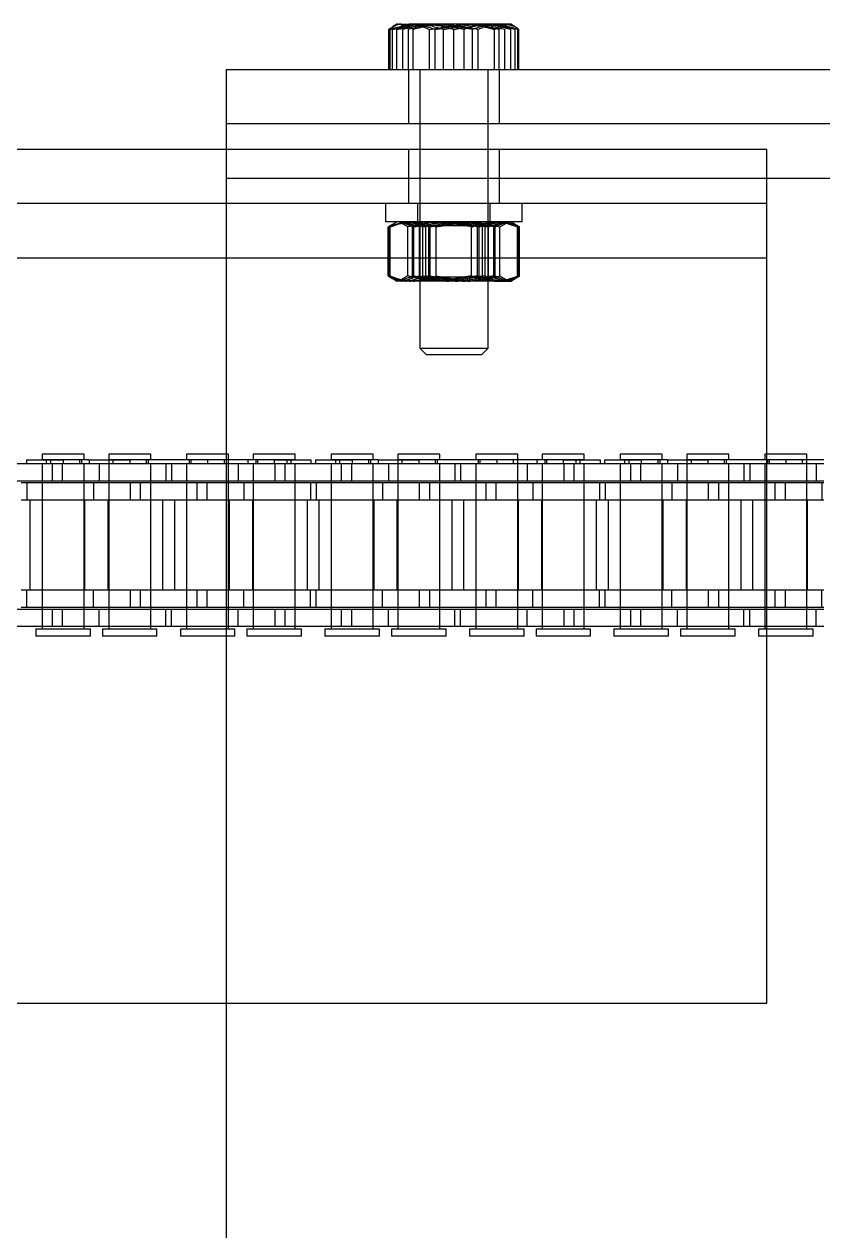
# Model space of a CAD drawing. Header units: metres. Extents: x 0 to 21025, y 0 to 14850.
# Drawn here: x 2810.3 to 2880.5, y 9241.1 to 9347.2 of the extents above; entities that cross this region are included whole.
import ezdxf

# ---------------------------------------------------------------- set-up
doc = ezdxf.new("R2010")
doc.units = ezdxf.units.M
doc.header["$LTSCALE"] = 25
doc.linetypes.add('HIDDEN2', pattern=[4.7625, 3.175, -1.5875])
doc.layers.add('SL4', color=4, linetype='Continuous')
doc.layers.add('ST1', color=7, linetype='HIDDEN2')

msp = doc.modelspace()

# ---------------------------------------------------------------- linework, layer by layer
at = {"layer": 'SL4'}
for p, q in [((2842.35, 9346.699), (2844.136, 9347.146)), ((2843.064, 9347.146), (2842.68, 9346.924)), ((2843.064, 9347.146), (2844.136, 9347.146)), ((2848.778, 9347.146), (2844.136, 9347.146)), ((2845.921, 9346.699), (2848.778, 9347.146)), ((2852.707, 9347.146), (2848.778, 9347.146)), ((2853.064, 9347.146), (2852.707, 9347.146)), ((2853.449, 9346.924), (2853.064, 9347.146)), ((2842.695, 9346.876), (2842.35, 9346.699)), ((2842.35, 9343.146), (2842.35, 9346.699)), ((2845.921, 9343.146), (2845.921, 9346.699)), ((2851.636, 9343.146), (2851.636, 9346.699)), ((2853.778, 9343.146), (2853.778, 9346.699)), ((2828.064, 9343.146), (2828.064, 9338.384)), ((2928.064, 9343.146), (2828.064, 9343.146)), ((2928.064, 9338.384), (2828.064, 9338.384)), ((2828.064, 9338.384), (2828.064, 9336.149)), ((2845.064, 9338.384), (2845.064, 9336.149)), ((2851.064, 9336.149), (2851.064, 9338.384)), ((2875.564, 9336.149), (1925.562, 9336.149)), ((2875.564, 9326.624), (2875.564, 9336.149)), ((2875.564, 9333.621), (2880.564, 9333.621)), ((2085.802, 9326.624), (2875.564, 9326.624)), ((2875.564, 9261.149), (2875.564, 9326.624)), ((2879.075, 9309.384), (2875.564, 9309.384)), ((2875.564, 9308.91), (2879.075, 9308.91)), ((2880.564, 9308.873), (2875.611, 9308.873)), ((2875.754, 9308.91), (2875.754, 9308.873)), ((2878.706, 9308.873), (2878.706, 9308.91)), ((2879.075, 9308.91), (2879.075, 9309.384)), ((2879.903, 9308.541), (2875.564, 9308.541)), ((2879.903, 9308.541), (2879.903, 9307.021)), ((2880.564, 9308.541), (2879.903, 9308.541)), ((2879.903, 9307.021), (2875.564, 9307.021)), ((2876.298, 9306.869), (2875.564, 9306.869)), ((2876.298, 9305.349), (2876.298, 9306.869)), ((2877.158, 9306.869), (2876.298, 9306.869)), ((2877.158, 9306.869), (2877.158, 9305.349)), ((2880.564, 9306.869), (2877.158, 9306.869)), ((2879.075, 9306.869), (2879.075, 9307.021)), ((2880.564, 9307.021), (2879.903, 9307.021)), ((2876.298, 9305.349), (2875.564, 9305.349)), ((2877.158, 9305.349), (2876.298, 9305.349)), ((2880.564, 9305.349), (2877.158, 9305.349)), ((2879.118, 9305.349), (2879.118, 9297.419)), ((2876.298, 9297.419), (2875.564, 9297.419)), ((2876.298, 9295.899), (2876.298, 9297.419)), ((2877.158, 9297.419), (2876.298, 9297.419)), ((2877.158, 9297.419), (2877.158, 9295.899)), ((2880.564, 9297.419), (2877.158, 9297.419)), ((2876.298, 9295.899), (2875.564, 9295.899)), ((2879.903, 9295.747), (2875.564, 9295.747)), ((2877.158, 9295.899), (2876.298, 9295.899)), ((2880.564, 9295.899), (2877.158, 9295.899)), ((2879.075, 9295.747), (2879.075, 9295.899)), ((2879.903, 9294.227), (2879.903, 9295.747)), ((2880.564, 9295.747), (2879.903, 9295.747)), ((2879.903, 9294.227), (2875.564, 9294.227)), ((2875.564, 9294.042), (2879.629, 9294.042)), ((2879.075, 9294.042), (2879.075, 9294.227)), ((2879.629, 9293.384), (2879.629, 9294.042)), ((2880.564, 9294.227), (2879.903, 9294.227)), ((2879.629, 9293.384), (2875.564, 9293.384)), ((2085.807, 9261.149), (2875.564, 9261.149)), ((2828.064, 9261.149), (2828.064, 9121.619))]:
    msp.add_line(p, q, dxfattribs=at)
for points, knots in [([(2844.136, 9347.146), (2844.178, 9347.146), (2844.781, 9347.139), (2845.372, 9346.911), (2845.921, 9346.699)], [0, 0, 0, 0, 0.0702006, 1, 1, 1, 1]), ([(2848.778, 9347.146), (2848.846, 9347.146), (2849.811, 9347.139), (2850.756, 9346.911), (2851.636, 9346.699)], [0, 0, 0, 0, 0.0702006, 1, 1, 1, 1]), ([(2851.636, 9346.699), (2851.907, 9346.882), (2852.26, 9347.12), (2852.623, 9347.141), (2852.707, 9347.146)], [0, 0, 0, 0, 0.7681507, 1, 1, 1, 1]), ([(2852.707, 9347.146), (2852.993, 9347.09), (2853.356, 9347.018), (2853.705, 9346.755), (2853.778, 9346.699)], [0, 0, 0, 0, 0.7889992, 1, 1, 1, 1])]:
    msp.add_open_spline(points, degree=3, knots=knots, dxfattribs=at)
at = {"layer": 'ST1'}
for p, q in [((2842.452, 9346.699), (2844.441, 9347.146)), ((2842.67, 9346.699), (2844.909, 9347.146)), ((2843.127, 9347.146), (2843.064, 9347.146)), ((2843.064, 9346.699), (2845.564, 9347.146)), ((2848.98, 9346.699), (2846.282, 9347.146)), ((2846.43, 9346.699), (2849.237, 9347.146)), ((2849.698, 9346.699), (2846.892, 9347.146)), ((2847.149, 9346.699), (2849.846, 9347.146)), ((2850.207, 9346.699), (2847.35, 9347.146)), ((2848.064, 9346.699), (2850.564, 9347.146)), ((2853.459, 9346.699), (2851.219, 9347.146)), ((2853.677, 9346.699), (2851.687, 9347.146)), ((2853.778, 9346.699), (2851.993, 9347.146)), ((2852.86, 9347.146), (2853.269, 9346.964)), ((2853.001, 9347.146), (2853.127, 9347.046)), ((2842.452, 9343.146), (2842.452, 9346.699)), ((2842.67, 9343.146), (2842.67, 9346.699)), ((2843.064, 9343.146), (2843.064, 9346.699)), ((2843.585, 9343.146), (2843.585, 9346.699)), ((2844.085, 9343.146), (2844.085, 9346.699)), ((2844.493, 9343.146), (2844.493, 9346.699)), ((2846.43, 9343.146), (2846.43, 9346.699)), ((2847.149, 9343.146), (2847.149, 9346.699)), ((2848.064, 9343.146), (2848.064, 9346.699)), ((2848.98, 9343.146), (2848.98, 9346.699)), ((2849.698, 9343.146), (2849.698, 9346.699)), ((2850.207, 9343.146), (2850.207, 9346.699)), ((2852.043, 9343.146), (2852.043, 9346.699)), ((2852.543, 9343.146), (2852.543, 9346.699)), ((2853.064, 9343.146), (2853.064, 9346.699)), ((2853.459, 9343.146), (2853.459, 9346.699)), ((2853.677, 9343.146), (2853.677, 9346.699)), ((2844.064, 9343.146), (2844.064, 9338.384)), ((2845.064, 9343.146), (2845.064, 9338.384)), ((2851.064, 9338.384), (2851.064, 9343.146)), ((2852.064, 9338.384), (2852.064, 9343.146)), ((2828.064, 9336.149), (2828.064, 9333.621)), ((2844.064, 9336.149), (2844.064, 9331.386)), ((2845.064, 9336.149), (2845.064, 9318.701)), ((2851.064, 9318.701), (2851.064, 9336.149)), ((2852.064, 9331.386), (2852.064, 9336.149)), ((2828.064, 9333.621), (2928.064, 9333.621)), ((2828.064, 9333.621), (2828.064, 9261.149)), ((2828.064, 9333.621), (2875.564, 9333.621)), ((2875.564, 9331.386), (1875.564, 9331.386)), ((2842.064, 9331.386), (2842.064, 9329.786)), ((2844.864, 9331.386), (2844.864, 9329.786)), ((2851.264, 9329.786), (2851.264, 9331.386)), ((2854.064, 9329.786), (2854.064, 9331.386)), ((2853.636, 9329.786), (2842.064, 9329.786)), ((2842.293, 9325.033), (2842.293, 9329.339)), ((2842.671, 9329.559), (2842.306, 9329.348)), ((2842.34, 9325.033), (2842.34, 9329.339)), ((2842.706, 9329.499), (2842.361, 9329.339)), ((2842.361, 9325.033), (2842.361, 9329.339)), ((2842.871, 9329.585), (2842.47, 9329.339)), ((2842.47, 9325.033), (2842.47, 9329.339)), ((2842.832, 9329.652), (2842.671, 9329.559)), ((2843.064, 9329.786), (2842.832, 9329.652)), ((2843.136, 9329.633), (2843.808, 9329.786)), ((2844.031, 9329.339), (2843.25, 9329.786)), ((2844.434, 9329.339), (2843.397, 9329.786)), ((2845.035, 9329.339), (2843.664, 9329.786)), ((2844.031, 9325.033), (2844.031, 9329.339)), ((2845.853, 9329.339), (2844.096, 9329.786)), ((2844.434, 9325.033), (2844.434, 9329.339)), ((2844.551, 9329.339), (2847.413, 9329.786)), ((2844.551, 9325.033), (2844.551, 9329.339)), ((2845.035, 9325.033), (2845.035, 9329.339)), ((2845.064, 9329.786), (2845.564, 9329.436)), ((2845.322, 9329.339), (2848.208, 9329.786)), ((2845.322, 9325.033), (2845.322, 9329.339)), ((2849.853, 9329.436), (2845.564, 9329.436)), ((2845.564, 9329.436), (2845.564, 9324.962)), ((2845.853, 9325.033), (2845.853, 9329.339)), ((2845.991, 9329.339), (2848.843, 9329.786)), ((2845.991, 9325.033), (2845.991, 9329.339)), ((2846.503, 9329.339), (2849.3, 9329.786)), ((2846.503, 9325.033), (2846.503, 9329.339)), ((2849.626, 9329.339), (2846.828, 9329.786)), ((2850.137, 9329.339), (2847.285, 9329.786)), ((2850.806, 9329.339), (2847.921, 9329.786)), ((2851.577, 9329.339), (2848.715, 9329.786)), ((2849.626, 9325.033), (2849.626, 9329.339)), ((2849.853, 9329.436), (2850.564, 9329.436)), ((2850.137, 9325.033), (2850.137, 9329.339)), ((2850.276, 9329.339), (2852.032, 9329.786)), ((2850.276, 9325.033), (2850.276, 9329.339)), ((2850.564, 9324.962), (2850.564, 9329.436)), ((2850.806, 9325.033), (2850.806, 9329.339)), ((2851.093, 9329.339), (2852.464, 9329.786)), ((2851.093, 9325.033), (2851.093, 9329.339)), ((2851.577, 9325.033), (2851.577, 9329.339)), ((2851.694, 9329.339), (2852.731, 9329.786)), ((2851.694, 9325.033), (2851.694, 9329.339)), ((2852.097, 9329.339), (2852.878, 9329.786)), ((2852.097, 9325.033), (2852.097, 9329.339)), ((2853.296, 9329.652), (2853.064, 9329.786)), ((2853.257, 9329.585), (2853.659, 9329.339)), ((2853.457, 9329.559), (2853.296, 9329.652)), ((2853.422, 9329.499), (2853.767, 9329.339)), ((2853.756, 9329.387), (2853.457, 9329.559)), ((2853.618, 9329.386), (2853.789, 9329.339)), ((2854.064, 9329.786), (2853.636, 9329.786)), ((2853.659, 9325.033), (2853.659, 9329.339)), ((2853.747, 9329.37), (2853.835, 9329.339)), ((2853.767, 9325.033), (2853.767, 9329.339)), ((2853.789, 9325.033), (2853.789, 9329.339)), ((2853.835, 9325.033), (2853.835, 9329.339)), ((2085.802, 9326.624), (2875.564, 9326.624)), ((2842.381, 9325.002), (2842.293, 9325.033)), ((2842.372, 9324.986), (2842.671, 9324.813)), ((2842.649, 9324.834), (2843.446, 9324.586)), ((2842.671, 9324.813), (2842.832, 9324.72)), ((2842.832, 9324.72), (2843.064, 9324.586)), ((2844.031, 9325.033), (2843.25, 9324.586)), ((2844.434, 9325.033), (2843.397, 9324.586)), ((2845.035, 9325.033), (2843.664, 9324.586)), ((2845.853, 9325.033), (2844.096, 9324.586)), ((2844.551, 9325.033), (2847.413, 9324.586)), ((2845.564, 9324.962), (2845.064, 9324.611)), ((2845.322, 9325.033), (2848.208, 9324.586)), ((2845.564, 9324.962), (2850.564, 9324.962)), ((2845.991, 9325.033), (2848.843, 9324.586)), ((2846.503, 9325.033), (2849.3, 9324.586)), ((2849.626, 9325.033), (2846.828, 9324.586)), ((2850.137, 9325.033), (2847.285, 9324.586)), ((2850.806, 9325.033), (2847.921, 9324.586)), ((2851.577, 9325.033), (2848.715, 9324.586)), ((2850.276, 9325.033), (2852.032, 9324.586)), ((2851.064, 9324.611), (2850.564, 9324.962)), ((2851.093, 9325.033), (2852.464, 9324.586)), ((2851.694, 9325.033), (2852.731, 9324.586)), ((2852.097, 9325.033), (2852.878, 9324.586)), ((2853.064, 9324.586), (2853.296, 9324.72)), ((2853.296, 9324.72), (2853.457, 9324.813)), ((2853.457, 9324.813), (2853.821, 9325.023)), ((2853.618, 9324.986), (2853.789, 9325.033)), ((2843.25, 9324.586), (2843.064, 9324.586)), ((2846.828, 9324.586), (2843.25, 9324.586)), ((2845.064, 9324.611), (2850.211, 9324.611)), ((2845.064, 9324.611), (2845.064, 9324.586)), ((2851.642, 9324.586), (2846.828, 9324.586)), ((2850.211, 9324.611), (2851.064, 9324.611)), ((2851.064, 9324.586), (2851.064, 9324.611)), ((2851.642, 9324.586), (2853.064, 9324.586)), ((2845.064, 9318.701), (2851.064, 9318.701)), ((2845.064, 9318.701), (2845.619, 9318.146)), ((2850.51, 9318.146), (2851.064, 9318.701)), ((2845.619, 9318.146), (2850.51, 9318.146)), ((2810.5, 9308.873), (2810.5, 9308.541)), ((2810.5, 9308.873), (2813.73, 9308.873)), ((2815.575, 9309.384), (2811.885, 9309.384)), ((2811.885, 9309.384), (2811.885, 9308.91)), ((2811.885, 9308.91), (2815.575, 9308.91)), ((2812.254, 9308.91), (2812.254, 9308.541)), ((2812.623, 9308.873), (2812.623, 9308.541)), ((2813.73, 9308.873), (2813.73, 9308.541)), ((2816.027, 9308.873), (2813.73, 9308.873)), ((2815.206, 9308.541), (2815.206, 9308.91)), ((2815.349, 9308.873), (2815.349, 9308.541)), ((2815.575, 9308.91), (2815.575, 9309.384)), ((2816.027, 9308.873), (2819.579, 9308.873)), ((2816.027, 9308.873), (2816.027, 9308.541)), ((2821.424, 9309.384), (2817.734, 9309.384)), ((2817.734, 9309.384), (2817.734, 9308.91)), ((2817.734, 9308.91), (2821.424, 9308.91)), ((2817.734, 9308.873), (2817.734, 9307.021)), ((2818.103, 9308.91), (2818.103, 9308.541)), ((2819.579, 9308.873), (2819.579, 9308.541)), ((2832.279, 9308.873), (2819.579, 9308.873)), ((2821.055, 9308.541), (2821.055, 9308.91)), ((2821.198, 9308.873), (2821.198, 9308.541)), ((2821.424, 9308.91), (2821.424, 9309.384)), ((2828.275, 9309.384), (2824.585, 9309.384)), ((2824.585, 9309.384), (2824.585, 9308.91)), ((2824.585, 9308.91), (2828.275, 9308.91)), ((2824.811, 9308.873), (2824.811, 9308.541)), ((2824.954, 9308.91), (2824.954, 9308.541)), ((2826.43, 9308.873), (2826.43, 9308.541)), ((2827.906, 9308.541), (2827.906, 9308.91)), ((2828.275, 9308.91), (2828.275, 9309.384)), ((2828.275, 9307.021), (2828.275, 9308.873)), ((2829.982, 9308.541), (2829.982, 9308.873)), ((2834.123, 9309.384), (2830.433, 9309.384)), ((2830.433, 9309.384), (2830.433, 9308.91)), ((2830.433, 9308.91), (2834.123, 9308.91)), ((2830.659, 9308.873), (2830.659, 9308.541)), ((2830.803, 9308.91), (2830.803, 9308.541)), ((2832.279, 9308.873), (2832.279, 9308.541)), ((2832.279, 9308.873), (2835.509, 9308.873)), ((2833.386, 9308.873), (2833.386, 9308.541)), ((2833.755, 9308.541), (2833.755, 9308.91)), ((2834.123, 9308.91), (2834.123, 9309.384)), ((2835.509, 9308.873), (2835.509, 9308.541)), ((2835.9, 9308.873), (2835.9, 9308.541)), ((2835.9, 9308.873), (2839.13, 9308.873)), ((2840.975, 9309.384), (2837.285, 9309.384)), ((2837.285, 9309.384), (2837.285, 9308.91)), ((2837.285, 9308.91), (2840.975, 9308.91)), ((2837.654, 9308.91), (2837.654, 9308.541)), ((2838.023, 9308.873), (2838.023, 9308.541)), ((2839.13, 9308.873), (2839.13, 9308.541)), ((2841.426, 9308.873), (2839.13, 9308.873)), ((2840.606, 9308.541), (2840.606, 9308.91)), ((2840.749, 9308.873), (2840.749, 9308.541)), ((2840.975, 9308.91), (2840.975, 9309.384)), ((2841.426, 9308.873), (2844.978, 9308.873)), ((2841.426, 9308.873), (2841.426, 9308.541)), ((2846.823, 9309.384), (2843.133, 9309.384)), ((2843.133, 9309.384), (2843.133, 9308.91)), ((2843.133, 9308.91), (2846.823, 9308.91)), ((2843.133, 9308.873), (2843.133, 9307.021)), ((2843.502, 9308.91), (2843.502, 9308.541)), ((2844.978, 9308.873), (2844.978, 9308.541)), ((2857.678, 9308.873), (2844.978, 9308.873)), ((2846.454, 9308.541), (2846.454, 9308.91)), ((2846.598, 9308.873), (2846.598, 9308.541)), ((2846.823, 9308.91), (2846.823, 9309.384)), ((2853.675, 9309.384), (2849.985, 9309.384)), ((2849.985, 9309.384), (2849.985, 9308.91)), ((2849.985, 9308.91), (2853.675, 9308.91)), ((2850.211, 9308.873), (2850.211, 9308.541)), ((2850.354, 9308.91), (2850.354, 9308.541)), ((2851.83, 9308.873), (2851.83, 9308.541)), ((2853.306, 9308.541), (2853.306, 9308.91)), ((2853.675, 9308.91), (2853.675, 9309.384)), ((2853.675, 9307.021), (2853.675, 9308.873)), ((2855.382, 9308.541), (2855.382, 9308.873)), ((2859.523, 9309.384), (2855.833, 9309.384)), ((2855.833, 9309.384), (2855.833, 9308.91)), ((2855.833, 9308.91), (2859.523, 9308.91)), ((2856.059, 9308.873), (2856.059, 9308.541)), ((2856.202, 9308.91), (2856.202, 9308.541)), ((2857.678, 9308.873), (2857.678, 9308.541)), ((2857.678, 9308.873), (2860.909, 9308.873)), ((2858.785, 9308.873), (2858.785, 9308.541)), ((2859.154, 9308.541), (2859.154, 9308.91)), ((2859.523, 9308.91), (2859.523, 9309.384)), ((2860.909, 9308.873), (2860.909, 9308.541)), ((2861.3, 9308.873), (2861.3, 9308.541)), ((2861.3, 9308.873), (2864.53, 9308.873)), ((2866.375, 9309.384), (2862.685, 9309.384)), ((2862.685, 9309.384), (2862.685, 9308.91)), ((2862.685, 9308.91), (2866.375, 9308.91)), ((2863.054, 9308.91), (2863.054, 9308.541)), ((2863.423, 9308.873), (2863.423, 9308.541)), ((2864.53, 9308.873), (2864.53, 9308.541)), ((2866.826, 9308.873), (2864.53, 9308.873)), ((2866.006, 9308.541), (2866.006, 9308.91)), ((2866.149, 9308.873), (2866.149, 9308.541)), ((2866.375, 9308.91), (2866.375, 9309.384)), ((2866.826, 9308.873), (2870.378, 9308.873)), ((2866.826, 9308.873), (2866.826, 9308.541)), ((2872.223, 9309.384), (2868.533, 9309.384)), ((2868.533, 9309.384), (2868.533, 9308.91)), ((2868.533, 9308.91), (2872.223, 9308.91)), ((2868.533, 9308.873), (2868.533, 9307.021)), ((2868.902, 9308.91), (2868.902, 9308.541)), ((2870.378, 9308.873), (2870.378, 9308.541)), ((2875.611, 9308.873), (2870.378, 9308.873)), ((2871.854, 9308.541), (2871.854, 9308.91)), ((2871.997, 9308.873), (2871.997, 9308.541)), ((2872.223, 9308.91), (2872.223, 9309.384)), ((2875.564, 9309.384), (2875.385, 9309.384)), ((2875.385, 9309.384), (2875.385, 9308.91)), ((2875.385, 9308.91), (2875.564, 9308.91)), ((2875.611, 9308.873), (2875.611, 9308.541)), ((2875.754, 9308.873), (2875.754, 9308.541)), ((2877.23, 9308.873), (2877.23, 9308.541)), ((2878.706, 9308.541), (2878.706, 9308.873)), ((2879.075, 9307.021), (2879.075, 9308.873)), ((2812.799, 9308.541), (2803.704, 9308.541)), ((2811.885, 9308.541), (2811.885, 9307.021)), ((2811.885, 9308.541), (2811.885, 9294.042)), ((2813.659, 9308.541), (2812.799, 9308.541)), ((2812.799, 9307.021), (2812.799, 9308.541)), ((2822.754, 9308.541), (2813.659, 9308.541)), ((2813.659, 9308.541), (2813.659, 9307.021)), ((2815.575, 9307.021), (2815.575, 9308.541)), ((2815.575, 9294.042), (2815.575, 9308.541)), ((2816.905, 9308.541), (2816.905, 9307.021)), ((2817.734, 9308.541), (2817.734, 9294.042)), ((2821.424, 9307.021), (2821.424, 9308.541)), ((2821.424, 9294.042), (2821.424, 9308.541)), ((2822.754, 9308.541), (2822.754, 9307.021)), ((2829.104, 9308.541), (2822.754, 9308.541)), ((2823.255, 9308.541), (2823.255, 9307.021)), ((2824.585, 9308.541), (2824.585, 9307.021)), ((2824.585, 9308.541), (2824.585, 9294.042)), ((2828.275, 9294.042), (2828.275, 9308.541)), ((2829.104, 9308.541), (2829.104, 9307.021)), ((2838.199, 9308.541), (2829.104, 9308.541)), ((2830.433, 9308.541), (2830.433, 9307.021)), ((2830.433, 9308.541), (2830.433, 9294.042)), ((2832.35, 9307.021), (2832.35, 9308.541)), ((2833.21, 9308.541), (2833.21, 9307.021)), ((2834.123, 9307.021), (2834.123, 9308.541)), ((2834.123, 9294.042), (2834.123, 9308.541)), ((2837.285, 9308.541), (2837.285, 9307.021)), ((2837.285, 9308.541), (2837.285, 9294.042)), ((2839.058, 9308.541), (2838.199, 9308.541)), ((2838.199, 9307.021), (2838.199, 9308.541)), ((2848.153, 9308.541), (2839.058, 9308.541)), ((2839.058, 9308.541), (2839.058, 9307.021)), ((2840.975, 9307.021), (2840.975, 9308.541)), ((2840.975, 9294.042), (2840.975, 9308.541)), ((2842.305, 9308.541), (2842.305, 9307.021)), ((2843.133, 9308.541), (2843.133, 9294.042)), ((2846.823, 9307.021), (2846.823, 9308.541)), ((2846.823, 9294.042), (2846.823, 9308.541)), ((2848.153, 9308.541), (2848.153, 9307.021)), ((2854.503, 9308.541), (2848.153, 9308.541)), ((2848.655, 9308.541), (2848.655, 9307.021)), ((2849.985, 9308.541), (2849.985, 9307.021)), ((2849.985, 9308.541), (2849.985, 9294.042)), ((2853.675, 9294.042), (2853.675, 9308.541)), ((2854.503, 9308.541), (2854.503, 9307.021)), ((2863.598, 9308.541), (2854.503, 9308.541)), ((2855.833, 9308.541), (2855.833, 9307.021)), ((2855.833, 9308.541), (2855.833, 9294.042)), ((2857.75, 9307.021), (2857.75, 9308.541)), ((2858.61, 9308.541), (2858.61, 9307.021)), ((2859.523, 9307.021), (2859.523, 9308.541)), ((2859.523, 9294.042), (2859.523, 9308.541)), ((2862.685, 9308.541), (2862.685, 9307.021)), ((2862.685, 9308.541), (2862.685, 9294.042)), ((2864.53, 9308.541), (2863.598, 9308.541)), ((2863.598, 9307.021), (2863.598, 9308.541)), ((2873.553, 9308.541), (2864.458, 9308.541)), ((2864.458, 9308.541), (2864.458, 9307.021)), ((2866.375, 9307.021), (2866.375, 9308.541)), ((2866.375, 9294.042), (2866.375, 9308.541)), ((2867.705, 9308.541), (2867.705, 9307.021)), ((2868.533, 9308.541), (2868.533, 9294.042)), ((2872.223, 9307.021), (2872.223, 9308.541)), ((2872.223, 9294.042), (2872.223, 9308.541)), ((2873.553, 9308.541), (2873.553, 9307.021)), ((2875.564, 9308.541), (2873.553, 9308.541)), ((2874.055, 9308.541), (2874.055, 9307.021)), ((2875.385, 9308.541), (2875.385, 9307.021)), ((2875.385, 9308.541), (2875.385, 9294.042)), ((2879.075, 9307.021), (2879.075, 9308.541)), ((2879.903, 9308.541), (2879.903, 9307.021)), ((2812.799, 9307.021), (2803.704, 9307.021)), ((2816.404, 9306.869), (2810.054, 9306.869)), ((2810.555, 9306.869), (2810.555, 9305.349)), ((2811.885, 9306.869), (2811.885, 9305.349)), ((2813.659, 9307.021), (2812.799, 9307.021)), ((2822.754, 9307.021), (2813.659, 9307.021)), ((2815.575, 9305.349), (2815.575, 9306.869)), ((2816.404, 9306.869), (2816.404, 9305.349)), ((2825.499, 9306.869), (2816.404, 9306.869)), ((2817.734, 9306.869), (2817.734, 9305.349)), ((2819.65, 9305.349), (2819.65, 9306.869)), ((2820.51, 9306.869), (2820.51, 9305.349)), ((2821.424, 9305.349), (2821.424, 9306.869)), ((2829.104, 9307.021), (2822.754, 9307.021)), ((2824.585, 9306.869), (2824.585, 9305.349)), ((2826.358, 9306.869), (2825.499, 9306.869)), ((2825.499, 9305.349), (2825.499, 9306.869)), ((2835.453, 9306.869), (2826.358, 9306.869)), ((2826.358, 9306.869), (2826.358, 9305.349)), ((2828.275, 9305.349), (2828.275, 9306.869)), ((2838.199, 9307.021), (2829.104, 9307.021)), ((2829.605, 9306.869), (2829.605, 9305.349)), ((2830.433, 9306.869), (2830.433, 9305.349)), ((2834.123, 9305.349), (2834.123, 9306.869)), ((2835.453, 9306.869), (2835.453, 9305.349)), ((2841.803, 9306.869), (2835.453, 9306.869)), ((2835.955, 9306.869), (2835.955, 9305.349)), ((2837.285, 9306.869), (2837.285, 9305.349)), ((2839.058, 9307.021), (2838.199, 9307.021)), ((2848.153, 9307.021), (2839.058, 9307.021)), ((2840.975, 9305.349), (2840.975, 9306.869)), ((2841.803, 9306.869), (2841.803, 9305.349)), ((2850.898, 9306.869), (2841.803, 9306.869)), ((2843.133, 9306.869), (2843.133, 9305.349)), ((2845.05, 9305.349), (2845.05, 9306.869)), ((2845.91, 9306.869), (2845.91, 9305.349)), ((2846.823, 9305.349), (2846.823, 9306.869)), ((2854.503, 9307.021), (2848.153, 9307.021)), ((2849.985, 9306.869), (2849.985, 9305.349)), ((2851.758, 9306.869), (2850.898, 9306.869)), ((2850.898, 9305.349), (2850.898, 9306.869)), ((2860.853, 9306.869), (2851.758, 9306.869)), ((2851.758, 9306.869), (2851.758, 9305.349)), ((2853.675, 9305.349), (2853.675, 9306.869)), ((2863.598, 9307.021), (2854.503, 9307.021)), ((2855.005, 9306.869), (2855.005, 9305.349)), ((2855.833, 9306.869), (2855.833, 9305.349)), ((2859.523, 9305.349), (2859.523, 9306.869)), ((2860.853, 9306.869), (2860.853, 9305.349)), ((2867.203, 9306.869), (2860.853, 9306.869)), ((2861.355, 9306.869), (2861.355, 9305.349)), ((2862.685, 9306.869), (2862.685, 9305.349)), ((2864.458, 9307.021), (2863.598, 9307.021)), ((2873.553, 9307.021), (2864.458, 9307.021)), ((2866.375, 9305.349), (2866.375, 9306.869)), ((2867.203, 9306.869), (2867.203, 9305.349)), ((2875.564, 9306.869), (2867.203, 9306.869)), ((2868.533, 9306.869), (2868.533, 9305.349)), ((2870.45, 9305.349), (2870.45, 9306.869)), ((2871.31, 9306.869), (2871.31, 9305.349)), ((2872.223, 9305.349), (2872.223, 9306.869)), ((2875.564, 9307.021), (2873.553, 9307.021)), ((2875.385, 9306.869), (2875.385, 9305.349)), ((2879.075, 9295.899), (2879.075, 9306.869)), ((2879.075, 9305.349), (2879.075, 9306.869)), ((2880.405, 9306.869), (2880.405, 9305.349)), ((2816.404, 9305.349), (2810.054, 9305.349)), ((2810.839, 9297.419), (2810.839, 9305.349)), ((2811.885, 9305.349), (2811.885, 9297.419)), ((2815.575, 9297.419), (2815.575, 9305.349)), ((2815.619, 9305.349), (2815.619, 9297.419)), ((2825.499, 9305.349), (2816.404, 9305.349)), ((2817.69, 9297.419), (2817.69, 9305.349)), ((2817.734, 9305.349), (2817.734, 9297.419)), ((2821.424, 9297.419), (2821.424, 9305.349)), ((2822.47, 9305.349), (2822.47, 9297.419)), ((2823.539, 9297.419), (2823.539, 9305.349)), ((2824.585, 9305.349), (2824.585, 9297.419)), ((2826.358, 9305.349), (2825.499, 9305.349)), ((2835.453, 9305.349), (2826.358, 9305.349)), ((2828.275, 9297.419), (2828.275, 9305.349)), ((2828.318, 9305.349), (2828.318, 9297.419)), ((2830.39, 9297.419), (2830.39, 9305.349)), ((2830.433, 9305.349), (2830.433, 9297.419)), ((2834.123, 9297.419), (2834.123, 9305.349)), ((2835.17, 9305.349), (2835.17, 9297.419)), ((2841.803, 9305.349), (2835.453, 9305.349)), ((2836.238, 9297.419), (2836.238, 9305.349)), ((2837.285, 9305.349), (2837.285, 9297.419)), ((2840.975, 9297.419), (2840.975, 9305.349)), ((2841.018, 9305.349), (2841.018, 9297.419)), ((2850.898, 9305.349), (2841.803, 9305.349)), ((2843.09, 9297.419), (2843.09, 9305.349)), ((2843.133, 9305.349), (2843.133, 9297.419)), ((2846.823, 9297.419), (2846.823, 9305.349)), ((2847.87, 9305.349), (2847.87, 9297.419)), ((2848.938, 9297.419), (2848.938, 9305.349)), ((2849.985, 9305.349), (2849.985, 9297.419)), ((2851.758, 9305.349), (2850.898, 9305.349)), ((2860.853, 9305.349), (2851.758, 9305.349)), ((2853.675, 9297.419), (2853.675, 9305.349)), ((2853.718, 9305.349), (2853.718, 9297.419)), ((2855.79, 9297.419), (2855.79, 9305.349)), ((2855.833, 9305.349), (2855.833, 9297.419)), ((2859.523, 9297.419), (2859.523, 9305.349)), ((2860.57, 9305.349), (2860.57, 9297.419)), ((2867.203, 9305.349), (2860.853, 9305.349)), ((2861.638, 9297.419), (2861.638, 9305.349)), ((2862.685, 9305.349), (2862.685, 9297.419)), ((2866.375, 9297.419), (2866.375, 9305.349)), ((2866.418, 9305.349), (2866.418, 9297.419)), ((2875.564, 9305.349), (2867.203, 9305.349)), ((2868.49, 9297.419), (2868.49, 9305.349)), ((2868.533, 9305.349), (2868.533, 9297.419)), ((2872.223, 9297.419), (2872.223, 9305.349)), ((2873.27, 9305.349), (2873.27, 9297.419)), ((2874.338, 9297.419), (2874.338, 9305.349)), ((2875.385, 9305.349), (2875.385, 9297.419)), ((2879.075, 9297.419), (2879.075, 9305.349)), ((2816.404, 9297.419), (2810.054, 9297.419)), ((2810.555, 9295.899), (2810.555, 9297.419)), ((2811.885, 9297.419), (2811.885, 9295.899)), ((2815.575, 9295.899), (2815.575, 9297.419)), ((2816.404, 9295.899), (2816.404, 9297.419)), ((2825.499, 9297.419), (2816.404, 9297.419)), ((2817.734, 9297.419), (2817.734, 9295.899)), ((2819.65, 9295.899), (2819.65, 9297.419)), ((2820.51, 9297.419), (2820.51, 9295.899)), ((2821.424, 9295.899), (2821.424, 9297.419)), ((2824.585, 9297.419), (2824.585, 9295.899)), ((2826.358, 9297.419), (2825.499, 9297.419)), ((2825.499, 9295.899), (2825.499, 9297.419)), ((2835.453, 9297.419), (2826.358, 9297.419)), ((2826.358, 9297.419), (2826.358, 9295.899)), ((2828.275, 9295.899), (2828.275, 9297.419)), ((2829.605, 9295.899), (2829.605, 9297.419)), ((2830.433, 9297.419), (2830.433, 9295.899)), ((2834.123, 9295.899), (2834.123, 9297.419)), ((2835.453, 9295.899), (2835.453, 9297.419)), ((2841.803, 9297.419), (2835.453, 9297.419)), ((2835.955, 9295.899), (2835.955, 9297.419)), ((2837.285, 9297.419), (2837.285, 9295.899)), ((2840.975, 9295.899), (2840.975, 9297.419)), ((2841.803, 9295.899), (2841.803, 9297.419)), ((2850.898, 9297.419), (2841.803, 9297.419)), ((2843.133, 9297.419), (2843.133, 9295.899)), ((2845.05, 9295.899), (2845.05, 9297.419)), ((2845.91, 9297.419), (2845.91, 9295.899)), ((2846.823, 9295.899), (2846.823, 9297.419)), ((2849.985, 9297.419), (2849.985, 9295.899)), ((2851.758, 9297.419), (2850.898, 9297.419)), ((2850.898, 9295.899), (2850.898, 9297.419)), ((2860.853, 9297.419), (2851.758, 9297.419)), ((2851.758, 9297.419), (2851.758, 9295.899)), ((2853.675, 9295.899), (2853.675, 9297.419)), ((2855.005, 9295.899), (2855.005, 9297.419)), ((2855.833, 9297.419), (2855.833, 9295.899)), ((2859.523, 9295.899), (2859.523, 9297.419)), ((2860.853, 9295.899), (2860.853, 9297.419)), ((2867.203, 9297.419), (2860.853, 9297.419)), ((2861.355, 9295.899), (2861.355, 9297.419)), ((2862.685, 9297.419), (2862.685, 9295.899)), ((2866.375, 9295.899), (2866.375, 9297.419)), ((2867.203, 9295.899), (2867.203, 9297.419)), ((2875.564, 9297.419), (2867.203, 9297.419)), ((2868.533, 9297.419), (2868.533, 9295.899)), ((2870.45, 9295.899), (2870.45, 9297.419)), ((2871.31, 9297.419), (2871.31, 9295.899)), ((2872.223, 9295.899), (2872.223, 9297.419)), ((2875.385, 9297.419), (2875.385, 9295.899)), ((2879.075, 9295.899), (2879.075, 9297.419)), ((2880.405, 9295.899), (2880.405, 9297.419)), ((2812.799, 9295.747), (2803.704, 9295.747)), ((2816.404, 9295.899), (2810.054, 9295.899)), ((2811.885, 9295.747), (2811.885, 9294.227)), ((2813.659, 9295.747), (2812.799, 9295.747)), ((2812.799, 9294.227), (2812.799, 9295.747)), ((2822.754, 9295.747), (2813.659, 9295.747)), ((2813.659, 9295.747), (2813.659, 9294.227)), ((2815.575, 9294.227), (2815.575, 9295.747)), ((2825.499, 9295.899), (2816.404, 9295.899)), ((2816.905, 9294.227), (2816.905, 9295.747)), ((2817.734, 9295.747), (2817.734, 9294.227)), ((2821.424, 9294.227), (2821.424, 9295.747)), ((2822.754, 9294.227), (2822.754, 9295.747)), ((2829.104, 9295.747), (2822.754, 9295.747)), ((2823.255, 9294.227), (2823.255, 9295.747)), ((2824.585, 9295.747), (2824.585, 9294.227)), ((2826.358, 9295.899), (2825.499, 9295.899)), ((2835.453, 9295.899), (2826.358, 9295.899)), ((2828.275, 9294.227), (2828.275, 9295.747)), ((2829.104, 9294.227), (2829.104, 9295.747)), ((2838.199, 9295.747), (2829.104, 9295.747)), ((2830.433, 9295.747), (2830.433, 9294.227)), ((2832.35, 9294.227), (2832.35, 9295.747)), ((2833.21, 9295.747), (2833.21, 9294.227)), ((2834.123, 9294.227), (2834.123, 9295.747)), ((2841.803, 9295.899), (2835.453, 9295.899)), ((2837.285, 9295.747), (2837.285, 9294.227)), ((2839.058, 9295.747), (2838.199, 9295.747)), ((2838.199, 9294.227), (2838.199, 9295.747)), ((2848.153, 9295.747), (2839.058, 9295.747)), ((2839.058, 9295.747), (2839.058, 9294.227)), ((2840.975, 9294.227), (2840.975, 9295.747)), ((2850.898, 9295.899), (2841.803, 9295.899)), ((2842.305, 9294.227), (2842.305, 9295.747)), ((2843.133, 9295.747), (2843.133, 9294.227)), ((2846.823, 9294.227), (2846.823, 9295.747)), ((2848.153, 9294.227), (2848.153, 9295.747)), ((2854.503, 9295.747), (2848.153, 9295.747)), ((2848.655, 9294.227), (2848.655, 9295.747)), ((2849.985, 9295.747), (2849.985, 9294.227)), ((2851.758, 9295.899), (2850.898, 9295.899)), ((2860.853, 9295.899), (2851.758, 9295.899)), ((2853.675, 9294.227), (2853.675, 9295.747)), ((2854.503, 9294.227), (2854.503, 9295.747)), ((2863.598, 9295.747), (2854.503, 9295.747)), ((2855.833, 9295.747), (2855.833, 9294.227)), ((2857.75, 9294.227), (2857.75, 9295.747)), ((2858.61, 9295.747), (2858.61, 9294.227)), ((2859.523, 9294.227), (2859.523, 9295.747)), ((2867.203, 9295.899), (2860.853, 9295.899)), ((2862.685, 9295.747), (2862.685, 9294.227)), ((2864.458, 9295.747), (2863.598, 9295.747)), ((2863.598, 9294.227), (2863.598, 9295.747)), ((2873.553, 9295.747), (2864.458, 9295.747)), ((2864.458, 9295.747), (2864.458, 9294.227)), ((2866.375, 9294.227), (2866.375, 9295.747)), ((2875.564, 9295.899), (2867.203, 9295.899)), ((2867.705, 9294.227), (2867.705, 9295.747)), ((2868.533, 9295.747), (2868.533, 9294.227)), ((2872.223, 9294.227), (2872.223, 9295.747)), ((2873.553, 9294.227), (2873.553, 9295.747)), ((2875.564, 9295.747), (2873.553, 9295.747)), ((2874.055, 9294.227), (2874.055, 9295.747)), ((2875.385, 9295.747), (2875.385, 9294.227)), ((2879.075, 9294.227), (2879.075, 9295.747)), ((2879.075, 9294.227), (2879.075, 9295.747)), ((2879.903, 9294.227), (2879.903, 9295.747)), ((2812.799, 9294.227), (2803.704, 9294.227)), ((2811.332, 9294.042), (2816.129, 9294.042)), ((2811.332, 9294.042), (2811.332, 9293.384)), ((2813.659, 9294.227), (2812.799, 9294.227)), ((2822.754, 9294.227), (2813.659, 9294.227)), ((2816.129, 9293.384), (2816.129, 9294.042)), ((2817.18, 9294.042), (2821.977, 9294.042)), ((2817.18, 9294.042), (2817.18, 9293.384)), ((2821.977, 9293.384), (2821.977, 9294.042)), ((2829.104, 9294.227), (2822.754, 9294.227)), ((2824.032, 9294.042), (2828.829, 9294.042)), ((2824.032, 9294.042), (2824.032, 9293.384)), ((2828.829, 9293.384), (2828.829, 9294.042)), ((2838.199, 9294.227), (2829.104, 9294.227)), ((2829.88, 9294.042), (2834.677, 9294.042)), ((2829.88, 9294.042), (2829.88, 9293.384)), ((2834.677, 9293.384), (2834.677, 9294.042)), ((2836.732, 9294.042), (2841.529, 9294.042)), ((2836.732, 9294.042), (2836.732, 9293.384)), ((2839.058, 9294.227), (2838.199, 9294.227)), ((2848.153, 9294.227), (2839.058, 9294.227)), ((2841.529, 9293.384), (2841.529, 9294.042)), ((2842.58, 9294.042), (2847.377, 9294.042)), ((2842.58, 9294.042), (2842.58, 9293.384)), ((2847.377, 9293.384), (2847.377, 9294.042)), ((2854.503, 9294.227), (2848.153, 9294.227)), ((2849.432, 9294.042), (2854.229, 9294.042)), ((2849.432, 9294.042), (2849.432, 9293.384)), ((2854.229, 9293.384), (2854.229, 9294.042)), ((2863.598, 9294.227), (2854.503, 9294.227)), ((2855.28, 9294.042), (2860.077, 9294.042)), ((2855.28, 9294.042), (2855.28, 9293.384)), ((2860.077, 9293.384), (2860.077, 9294.042)), ((2862.132, 9294.042), (2866.929, 9294.042)), ((2862.132, 9294.042), (2862.132, 9293.384)), ((2864.458, 9294.227), (2863.598, 9294.227)), ((2873.553, 9294.227), (2864.458, 9294.227)), ((2866.929, 9293.384), (2866.929, 9294.042)), ((2867.98, 9294.042), (2872.777, 9294.042)), ((2867.98, 9294.042), (2867.98, 9293.384)), ((2872.777, 9293.384), (2872.777, 9294.042)), ((2875.564, 9294.227), (2873.553, 9294.227)), ((2874.832, 9294.042), (2875.564, 9294.042)), ((2874.832, 9294.042), (2874.832, 9293.384)), ((2816.129, 9293.384), (2811.332, 9293.384)), ((2821.977, 9293.384), (2817.18, 9293.384)), ((2828.829, 9293.384), (2824.032, 9293.384)), ((2834.677, 9293.384), (2829.88, 9293.384)), ((2841.529, 9293.384), (2836.732, 9293.384)), ((2847.377, 9293.384), (2842.58, 9293.384)), ((2854.229, 9293.384), (2849.432, 9293.384)), ((2860.077, 9293.384), (2855.28, 9293.384)), ((2866.929, 9293.384), (2862.132, 9293.384)), ((2872.777, 9293.384), (2867.98, 9293.384)), ((2875.564, 9293.384), (2874.832, 9293.384))]:
    msp.add_line(p, q, dxfattribs=at)
for points, knots in [([(2843.421, 9347.146), (2843.337, 9347.143), (2843.092, 9347.134), (2842.852, 9346.979), (2842.695, 9346.876)], [0, 0, 0, 0, 0.3426579, 1, 1, 1, 1]), ([(2843.127, 9347.146), (2843.091, 9347.151), (2843.049, 9347.158), (2843.007, 9347.105), (2843, 9347.096)], [0, 0, 0, 0, 0.84485331, 1, 1, 1, 1]), ([(2844.085, 9346.699), (2844.029, 9346.755), (2843.763, 9347.018), (2843.487, 9347.09), (2843.269, 9347.146)], [0, 0, 0, 0, 0.2110008, 1, 1, 1, 1]), ([(2844.493, 9346.699), (2844.419, 9346.755), (2844.07, 9347.018), (2843.708, 9347.09), (2843.421, 9347.146)], [0, 0, 0, 0, 0.2110008, 1, 1, 1, 1]), ([(2846.282, 9347.146), (2846.218, 9347.146), (2845.308, 9347.139), (2844.415, 9346.911), (2843.585, 9346.699)], [0, 0, 0, 0, 0.0702006, 1, 1, 1, 1]), ([(2846.892, 9347.146), (2846.825, 9347.146), (2845.878, 9347.139), (2844.949, 9346.911), (2844.085, 9346.699)], [0, 0, 0, 0, 0.07020058, 1, 1, 1, 1]), ([(2844.441, 9347.146), (2844.488, 9347.146), (2845.16, 9347.139), (2845.818, 9346.911), (2846.43, 9346.699)], [0, 0, 0, 0, 0.0702006, 1, 1, 1, 1]), ([(2847.35, 9347.146), (2847.282, 9347.146), (2846.317, 9347.139), (2845.372, 9346.911), (2844.493, 9346.699)], [0, 0, 0, 0, 0.0702006, 1, 1, 1, 1]), ([(2844.909, 9347.146), (2844.962, 9347.146), (2845.719, 9347.139), (2846.46, 9346.911), (2847.149, 9346.699)], [0, 0, 0, 0, 0.07020058, 1, 1, 1, 1]), ([(2845.564, 9347.146), (2845.623, 9347.146), (2846.468, 9347.139), (2847.295, 9346.911), (2848.064, 9346.699)], [0, 0, 0, 0, 0.07020058, 1, 1, 1, 1]), ([(2851.219, 9347.146), (2851.166, 9347.146), (2850.41, 9347.139), (2849.669, 9346.911), (2848.98, 9346.699)], [0, 0, 0, 0, 0.0702006, 1, 1, 1, 1]), ([(2849.237, 9347.146), (2849.303, 9347.146), (2850.251, 9347.139), (2851.179, 9346.911), (2852.043, 9346.699)], [0, 0, 0, 0, 0.0702006, 1, 1, 1, 1]), ([(2851.687, 9347.146), (2851.64, 9347.146), (2850.968, 9347.139), (2850.31, 9346.911), (2849.698, 9346.699)], [0, 0, 0, 0, 0.0702006, 1, 1, 1, 1]), ([(2849.846, 9347.146), (2849.91, 9347.146), (2850.821, 9347.139), (2851.713, 9346.911), (2852.543, 9346.699)], [0, 0, 0, 0, 0.0702006, 1, 1, 1, 1]), ([(2851.993, 9347.146), (2851.95, 9347.146), (2851.347, 9347.139), (2850.756, 9346.911), (2850.207, 9346.699)], [0, 0, 0, 0, 0.07020058, 1, 1, 1, 1]), ([(2850.564, 9347.146), (2850.623, 9347.146), (2851.468, 9347.139), (2852.295, 9346.911), (2853.064, 9346.699)], [0, 0, 0, 0, 0.0702006, 1, 1, 1, 1]), ([(2852.043, 9346.699), (2852.25, 9346.882), (2852.519, 9347.12), (2852.796, 9347.141), (2852.86, 9347.146)], [0, 0, 0, 0, 0.76815073, 1, 1, 1, 1]), ([(2842.361, 9329.339), (2842.514, 9329.407), (2843.105, 9329.669), (2843.72, 9329.736), (2844.176, 9329.786)], [0, 0, 0, 0, 0.2575513, 1, 1, 1, 1]), ([(2842.47, 9329.339), (2842.639, 9329.407), (2843.296, 9329.669), (2843.979, 9329.736), (2844.486, 9329.786)], [0, 0, 0, 0, 0.2575513, 1, 1, 1, 1]), ([(2843.446, 9329.786), (2843.546, 9329.779), (2843.92, 9329.755), (2844.285, 9329.515), (2844.551, 9329.339)], [0, 0, 0, 0, 0.2686336, 1, 1, 1, 1]), ([(2844.096, 9329.786), (2844.055, 9329.786), (2843.864, 9329.788), (2843.676, 9329.718), (2843.53, 9329.664)], [0, 0, 0, 0, 0.2182805, 1, 1, 1, 1]), ([(2843.808, 9329.786), (2843.945, 9329.779), (2844.458, 9329.755), (2844.957, 9329.515), (2845.322, 9329.339)], [0, 0, 0, 0, 0.2686336, 1, 1, 1, 1]), ([(2846.828, 9329.786), (2846.762, 9329.786), (2845.817, 9329.779), (2844.892, 9329.551), (2844.031, 9329.339)], [0, 0, 0, 0, 0.0702006, 1, 1, 1, 1]), ([(2844.176, 9329.786), (2844.341, 9329.779), (2844.956, 9329.755), (2845.554, 9329.515), (2845.991, 9329.339)], [0, 0, 0, 0, 0.26863361, 1, 1, 1, 1]), ([(2847.285, 9329.786), (2847.218, 9329.786), (2846.255, 9329.779), (2845.311, 9329.551), (2844.434, 9329.339)], [0, 0, 0, 0, 0.0702006, 1, 1, 1, 1]), ([(2844.486, 9329.786), (2844.67, 9329.779), (2845.352, 9329.755), (2846.017, 9329.515), (2846.503, 9329.339)], [0, 0, 0, 0, 0.2686336, 1, 1, 1, 1]), ([(2847.921, 9329.786), (2847.852, 9329.786), (2846.878, 9329.779), (2845.923, 9329.551), (2845.035, 9329.339)], [0, 0, 0, 0, 0.07020058, 1, 1, 1, 1]), ([(2848.715, 9329.786), (2848.647, 9329.786), (2847.68, 9329.779), (2846.733, 9329.551), (2845.853, 9329.339)], [0, 0, 0, 0, 0.0702006, 1, 1, 1, 1]), ([(2847.413, 9329.786), (2847.481, 9329.786), (2848.448, 9329.779), (2849.395, 9329.551), (2850.276, 9329.339)], [0, 0, 0, 0, 0.0702006, 1, 1, 1, 1]), ([(2848.208, 9329.786), (2848.276, 9329.786), (2849.251, 9329.779), (2850.205, 9329.551), (2851.093, 9329.339)], [0, 0, 0, 0, 0.07020058, 1, 1, 1, 1]), ([(2848.843, 9329.786), (2848.911, 9329.786), (2849.873, 9329.779), (2850.817, 9329.551), (2851.694, 9329.339)], [0, 0, 0, 0, 0.0702006, 1, 1, 1, 1]), ([(2849.3, 9329.786), (2849.366, 9329.786), (2850.311, 9329.779), (2851.236, 9329.551), (2852.097, 9329.339)], [0, 0, 0, 0, 0.0702006, 1, 1, 1, 1]), ([(2849.626, 9329.339), (2849.795, 9329.407), (2850.452, 9329.669), (2851.135, 9329.736), (2851.642, 9329.786)], [0, 0, 0, 0, 0.2575513, 1, 1, 1, 1]), ([(2850.137, 9329.339), (2850.289, 9329.407), (2850.881, 9329.669), (2851.496, 9329.736), (2851.952, 9329.786)], [0, 0, 0, 0, 0.25755135, 1, 1, 1, 1]), ([(2850.806, 9329.339), (2850.933, 9329.407), (2851.427, 9329.669), (2851.94, 9329.736), (2852.321, 9329.786)], [0, 0, 0, 0, 0.2575513, 1, 1, 1, 1]), ([(2851.577, 9329.339), (2851.67, 9329.407), (2852.03, 9329.669), (2852.405, 9329.736), (2852.683, 9329.786)], [0, 0, 0, 0, 0.25755135, 1, 1, 1, 1]), ([(2851.642, 9329.786), (2851.825, 9329.779), (2852.508, 9329.755), (2853.172, 9329.515), (2853.659, 9329.339)], [0, 0, 0, 0, 0.2686336, 1, 1, 1, 1]), ([(2851.952, 9329.786), (2852.117, 9329.779), (2852.731, 9329.755), (2853.33, 9329.515), (2853.767, 9329.339)], [0, 0, 0, 0, 0.2686336, 1, 1, 1, 1]), ([(2852.032, 9329.786), (2852.074, 9329.789), (2852.136, 9329.793), (2852.198, 9329.773), (2852.218, 9329.767)], [0, 0, 0, 0, 0.6682386, 1, 1, 1, 1]), ([(2852.321, 9329.786), (2852.458, 9329.779), (2852.971, 9329.755), (2853.47, 9329.515), (2853.835, 9329.339)], [0, 0, 0, 0, 0.2686336, 1, 1, 1, 1]), ([(2842.293, 9325.033), (2842.42, 9324.965), (2842.914, 9324.703), (2843.427, 9324.636), (2843.808, 9324.586)], [0, 0, 0, 0, 0.2575513, 1, 1, 1, 1]), ([(2843.397, 9324.586), (2843.373, 9324.587), (2843.023, 9324.593), (2842.68, 9324.821), (2842.361, 9325.033)], [0, 0, 0, 0, 0.0702006, 1, 1, 1, 1]), ([(2842.361, 9325.033), (2842.514, 9324.965), (2843.105, 9324.703), (2843.72, 9324.636), (2844.176, 9324.586)], [0, 0, 0, 0, 0.2575513, 1, 1, 1, 1]), ([(2843.25, 9324.586), (2843.232, 9324.587), (2842.968, 9324.593), (2842.71, 9324.821), (2842.47, 9325.033)], [0, 0, 0, 0, 0.0702006, 1, 1, 1, 1]), ([(2842.47, 9325.033), (2842.639, 9324.965), (2843.296, 9324.703), (2843.979, 9324.636), (2844.486, 9324.586)], [0, 0, 0, 0, 0.2575513, 1, 1, 1, 1]), ([(2843.446, 9324.586), (2843.546, 9324.593), (2843.92, 9324.617), (2844.285, 9324.857), (2844.551, 9325.033)], [0, 0, 0, 0, 0.2686336, 1, 1, 1, 1]), ([(2844.096, 9324.586), (2844.055, 9324.586), (2843.864, 9324.584), (2843.676, 9324.654), (2843.53, 9324.709)], [0, 0, 0, 0, 0.2182805, 1, 1, 1, 1]), ([(2843.808, 9324.586), (2843.945, 9324.593), (2844.458, 9324.617), (2844.957, 9324.857), (2845.322, 9325.033)], [0, 0, 0, 0, 0.2686336, 1, 1, 1, 1]), ([(2846.828, 9324.586), (2846.762, 9324.587), (2845.817, 9324.593), (2844.892, 9324.821), (2844.031, 9325.033)], [0, 0, 0, 0, 0.0702006, 1, 1, 1, 1]), ([(2844.176, 9324.586), (2844.341, 9324.593), (2844.956, 9324.617), (2845.554, 9324.857), (2845.991, 9325.033)], [0, 0, 0, 0, 0.2686336, 1, 1, 1, 1]), ([(2847.285, 9324.586), (2847.218, 9324.587), (2846.255, 9324.593), (2845.311, 9324.821), (2844.434, 9325.033)], [0, 0, 0, 0, 0.0702006, 1, 1, 1, 1]), ([(2844.486, 9324.586), (2844.67, 9324.593), (2845.352, 9324.617), (2846.017, 9324.857), (2846.503, 9325.033)], [0, 0, 0, 0, 0.2686336, 1, 1, 1, 1]), ([(2847.921, 9324.586), (2847.852, 9324.587), (2846.878, 9324.593), (2845.923, 9324.821), (2845.035, 9325.033)], [0, 0, 0, 0, 0.07020058, 1, 1, 1, 1]), ([(2848.715, 9324.586), (2848.647, 9324.587), (2847.68, 9324.593), (2846.733, 9324.821), (2845.853, 9325.033)], [0, 0, 0, 0, 0.0702006, 1, 1, 1, 1]), ([(2847.413, 9324.586), (2847.481, 9324.587), (2848.448, 9324.593), (2849.395, 9324.821), (2850.276, 9325.033)], [0, 0, 0, 0, 0.0702006, 1, 1, 1, 1]), ([(2848.208, 9324.586), (2848.276, 9324.587), (2849.251, 9324.593), (2850.205, 9324.821), (2851.093, 9325.033)], [0, 0, 0, 0, 0.07020058, 1, 1, 1, 1]), ([(2848.843, 9324.586), (2848.911, 9324.587), (2849.873, 9324.593), (2850.817, 9324.821), (2851.694, 9325.033)], [0, 0, 0, 0, 0.0702006, 1, 1, 1, 1]), ([(2849.3, 9324.586), (2849.366, 9324.587), (2850.311, 9324.593), (2851.236, 9324.821), (2852.097, 9325.033)], [0, 0, 0, 0, 0.0702006, 1, 1, 1, 1]), ([(2849.626, 9325.033), (2849.795, 9324.965), (2850.452, 9324.703), (2851.135, 9324.636), (2851.642, 9324.586)], [0, 0, 0, 0, 0.2575513, 1, 1, 1, 1]), ([(2850.137, 9325.033), (2850.289, 9324.965), (2850.881, 9324.703), (2851.496, 9324.636), (2851.952, 9324.586)], [0, 0, 0, 0, 0.25755135, 1, 1, 1, 1]), ([(2850.806, 9325.033), (2850.933, 9324.965), (2851.427, 9324.703), (2851.94, 9324.636), (2852.321, 9324.586)], [0, 0, 0, 0, 0.2575513, 1, 1, 1, 1]), ([(2851.577, 9325.033), (2851.67, 9324.965), (2852.03, 9324.703), (2852.405, 9324.636), (2852.683, 9324.586)], [0, 0, 0, 0, 0.25755135, 1, 1, 1, 1]), ([(2851.642, 9324.586), (2851.825, 9324.593), (2852.508, 9324.617), (2853.172, 9324.857), (2853.659, 9325.033)], [0, 0, 0, 0, 0.2686336, 1, 1, 1, 1]), ([(2851.952, 9324.586), (2852.117, 9324.593), (2852.731, 9324.617), (2853.33, 9324.857), (2853.767, 9325.033)], [0, 0, 0, 0, 0.2686336, 1, 1, 1, 1]), ([(2852.321, 9324.586), (2852.458, 9324.593), (2852.971, 9324.617), (2853.47, 9324.857), (2853.835, 9325.033)], [0, 0, 0, 0, 0.2686336, 1, 1, 1, 1]), ([(2852.683, 9324.586), (2852.783, 9324.591), (2853.046, 9324.602), (2853.303, 9324.765), (2853.461, 9324.865)], [0, 0, 0, 0, 0.3826771, 1, 1, 1, 1]), ([(2852.731, 9324.586), (2852.755, 9324.587), (2853.105, 9324.593), (2853.448, 9324.821), (2853.767, 9325.033)], [0, 0, 0, 0, 0.0702006, 1, 1, 1, 1]), ([(2852.878, 9324.586), (2852.896, 9324.587), (2853.16, 9324.593), (2853.418, 9324.821), (2853.659, 9325.033)], [0, 0, 0, 0, 0.0702006, 1, 1, 1, 1]), ([(2852.032, 9324.586), (2852.074, 9324.583), (2852.136, 9324.579), (2852.198, 9324.599), (2852.218, 9324.605)], [0, 0, 0, 0, 0.6682386, 1, 1, 1, 1]), ([(2852.464, 9324.586), (2852.497, 9324.584), (2852.553, 9324.58), (2852.608, 9324.603), (2852.631, 9324.613)], [0, 0, 0, 0, 0.5802665, 1, 1, 1, 1])]:
    msp.add_open_spline(points, degree=3, knots=knots, dxfattribs=at)

doc.saveas('drawing.dxf')
